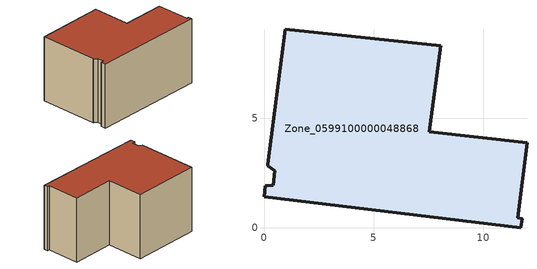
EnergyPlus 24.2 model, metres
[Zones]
Zone_0599100000048868
 floor ground (C_G): 0.41,1.93 0.48,2.6 0.17,2.83 0.18,2.89 0.97,9.05 8.05,8.3 7.52,4.38 11.99,3.87 11.56,0.45 11.76,0.41 11.71,0 0,1.41 0.06,1.91 z0
 wall outside (C_F): 0.06,1.91 0,1.41 11.71,0 11.76,0.41 11.56,0.45 11.99,3.87 7.52,4.38 8.05,8.3 0.97,9.05 0.18,2.89 0.17,2.83 0.48,2.6 0.41,1.93 0.06,1.91 z0:6.73
 roof outside (C_R): 0.48,2.6 0.41,1.93 0.06,1.91 0,1.41 11.71,0 11.76,0.41 11.56,0.45 11.99,3.87 7.52,4.38 8.05,8.3 0.97,9.05 0.18,2.89 0.17,2.83 z6.73
[BUILDING]
Pand.0599100000048868: North Axis=0; Terrain=City; Loads Convergence Tolerance Value=0.04; Temperature Convergence Tolerance Value=0.4; Solar Distribution=FullExterior; Maximum Number of Warmup Days=25; Minimum Number of Warmup Days=1
[Site:Location]
Rotterdam.The.Hague.AP_ZH_NLD Design_Conditions: Latitude=51.96; Longitude=4.45; Time Zone=1; Elevation=-4.5
[SITE:GROUNDTEMPERATURE:BUILDINGSURFACE]
18, 18, 18, 18, 18, 18, 18, 18, 18, 18, 18, 18
[MATERIAL] Thermal Absorptance=0.9; Solar Absorptance=0.7; Visible Absorptance=0.7
Name | Roughness | Thickness | Conductivity | Density | Specific Heat
G.D.1965 | MediumSmooth | 0.15 | 1 | 540 | 1210
F.D.1965 | Rough | 0.3 | 0.857143 | 1920 | 840
R.D.1965 | MediumRough | 0.2 | 0.08 | 1500 | 1000
[CONSTRUCTION]
C_G: G.D.1965
C_F: F.D.1965
C_R: R.D.1965
[ZONE]
Zone_0599100000048868: Type=1; Multiplier=1; Ceiling Height=Autocalculate; Volume=Autocalculate; Floor Area=autocalculate; Part of Total Floor Area=Yes
[ZONEINFILTRATION:DESIGNFLOWRATE]
Infil_Zone_0599100000048868: Zone or ZoneList or Space or SpaceList=Zone_0599100000048868; Schedule=AlwaysOn; Design Flow Rate Calculation Method=Flow/Area; Flow Rate per Floor Area=0.0042; Constant Term Coefficient=1; Temperature Term Coefficient=0; Velocity Term Coefficient=0; Velocity Squared Term Coefficient=0
[HVACTEMPLATE:ZONE:IDEALLOADSAIRSYSTEM]
Zone_0599100000048868: Maximum Heating Supply Air Temperature=50; Minimum Cooling Supply Air Temperature=13; Maximum Heating Supply Air Humidity Ratio=0.0156; Minimum Cooling Supply Air Humidity Ratio=0.0077; Heating Limit=NoLimit; Cooling Limit=NoLimit; Dehumidification Control Type=ConstantSensibleHeatRatio; Cooling Sensible Heat Ratio=0.7; Dehumidification Setpoint=60; Humidification Control Type=None; Humidification Setpoint=30; Outdoor Air Method=None; Outdoor Air Flow Rate per Person=0.00944; Outdoor Air Flow Rate per Zone Floor Area=0; Outdoor Air Flow Rate per Zone=0; Demand Controlled Ventilation Type=None; Outdoor Air Economizer Type=NoEconomizer; Heat Recovery Type=None; Sensible Heat Recovery Effectiveness=0.7; Latent Heat Recovery Effectiveness=0.65
[ZONECONTROL:THERMOSTAT]
ThermostatControl_Zone_0599100000048868: Zone or ZoneList=Zone_0599100000048868; Control Type Schedule=DualSetpointControlType; Control 1=Thermostat_Zone_0599100000048868; Temperature Difference Between Cutout And Setpoint=0
[THERMOSTATSETPOINT:DUALSETPOINT]
Thermostat_Zone_0599100000048868: Heating Setpoint Temperature Schedule=HeatingSetpoint_Zone_0599100000048868; Cooling Setpoint Temperature Schedule=CoolingSetpoint_Zone_0599100000048868
[SCHEDULE:COMPACT]
HeatingSetpoint_Zone_0599100000048868: Through: 12/31, For: AllDays, Until: 24:00, 21
CoolingSetpoint_Zone_0599100000048868: Through: 12/31, For: AllDays, Until: 24:00, 24
DualSetpointControlType: Through: 12/31, For: AllDays, Until: 24:00, 4
AlwaysOn: Through: 12/31, For: AllDays, Until: 24:00, 1
